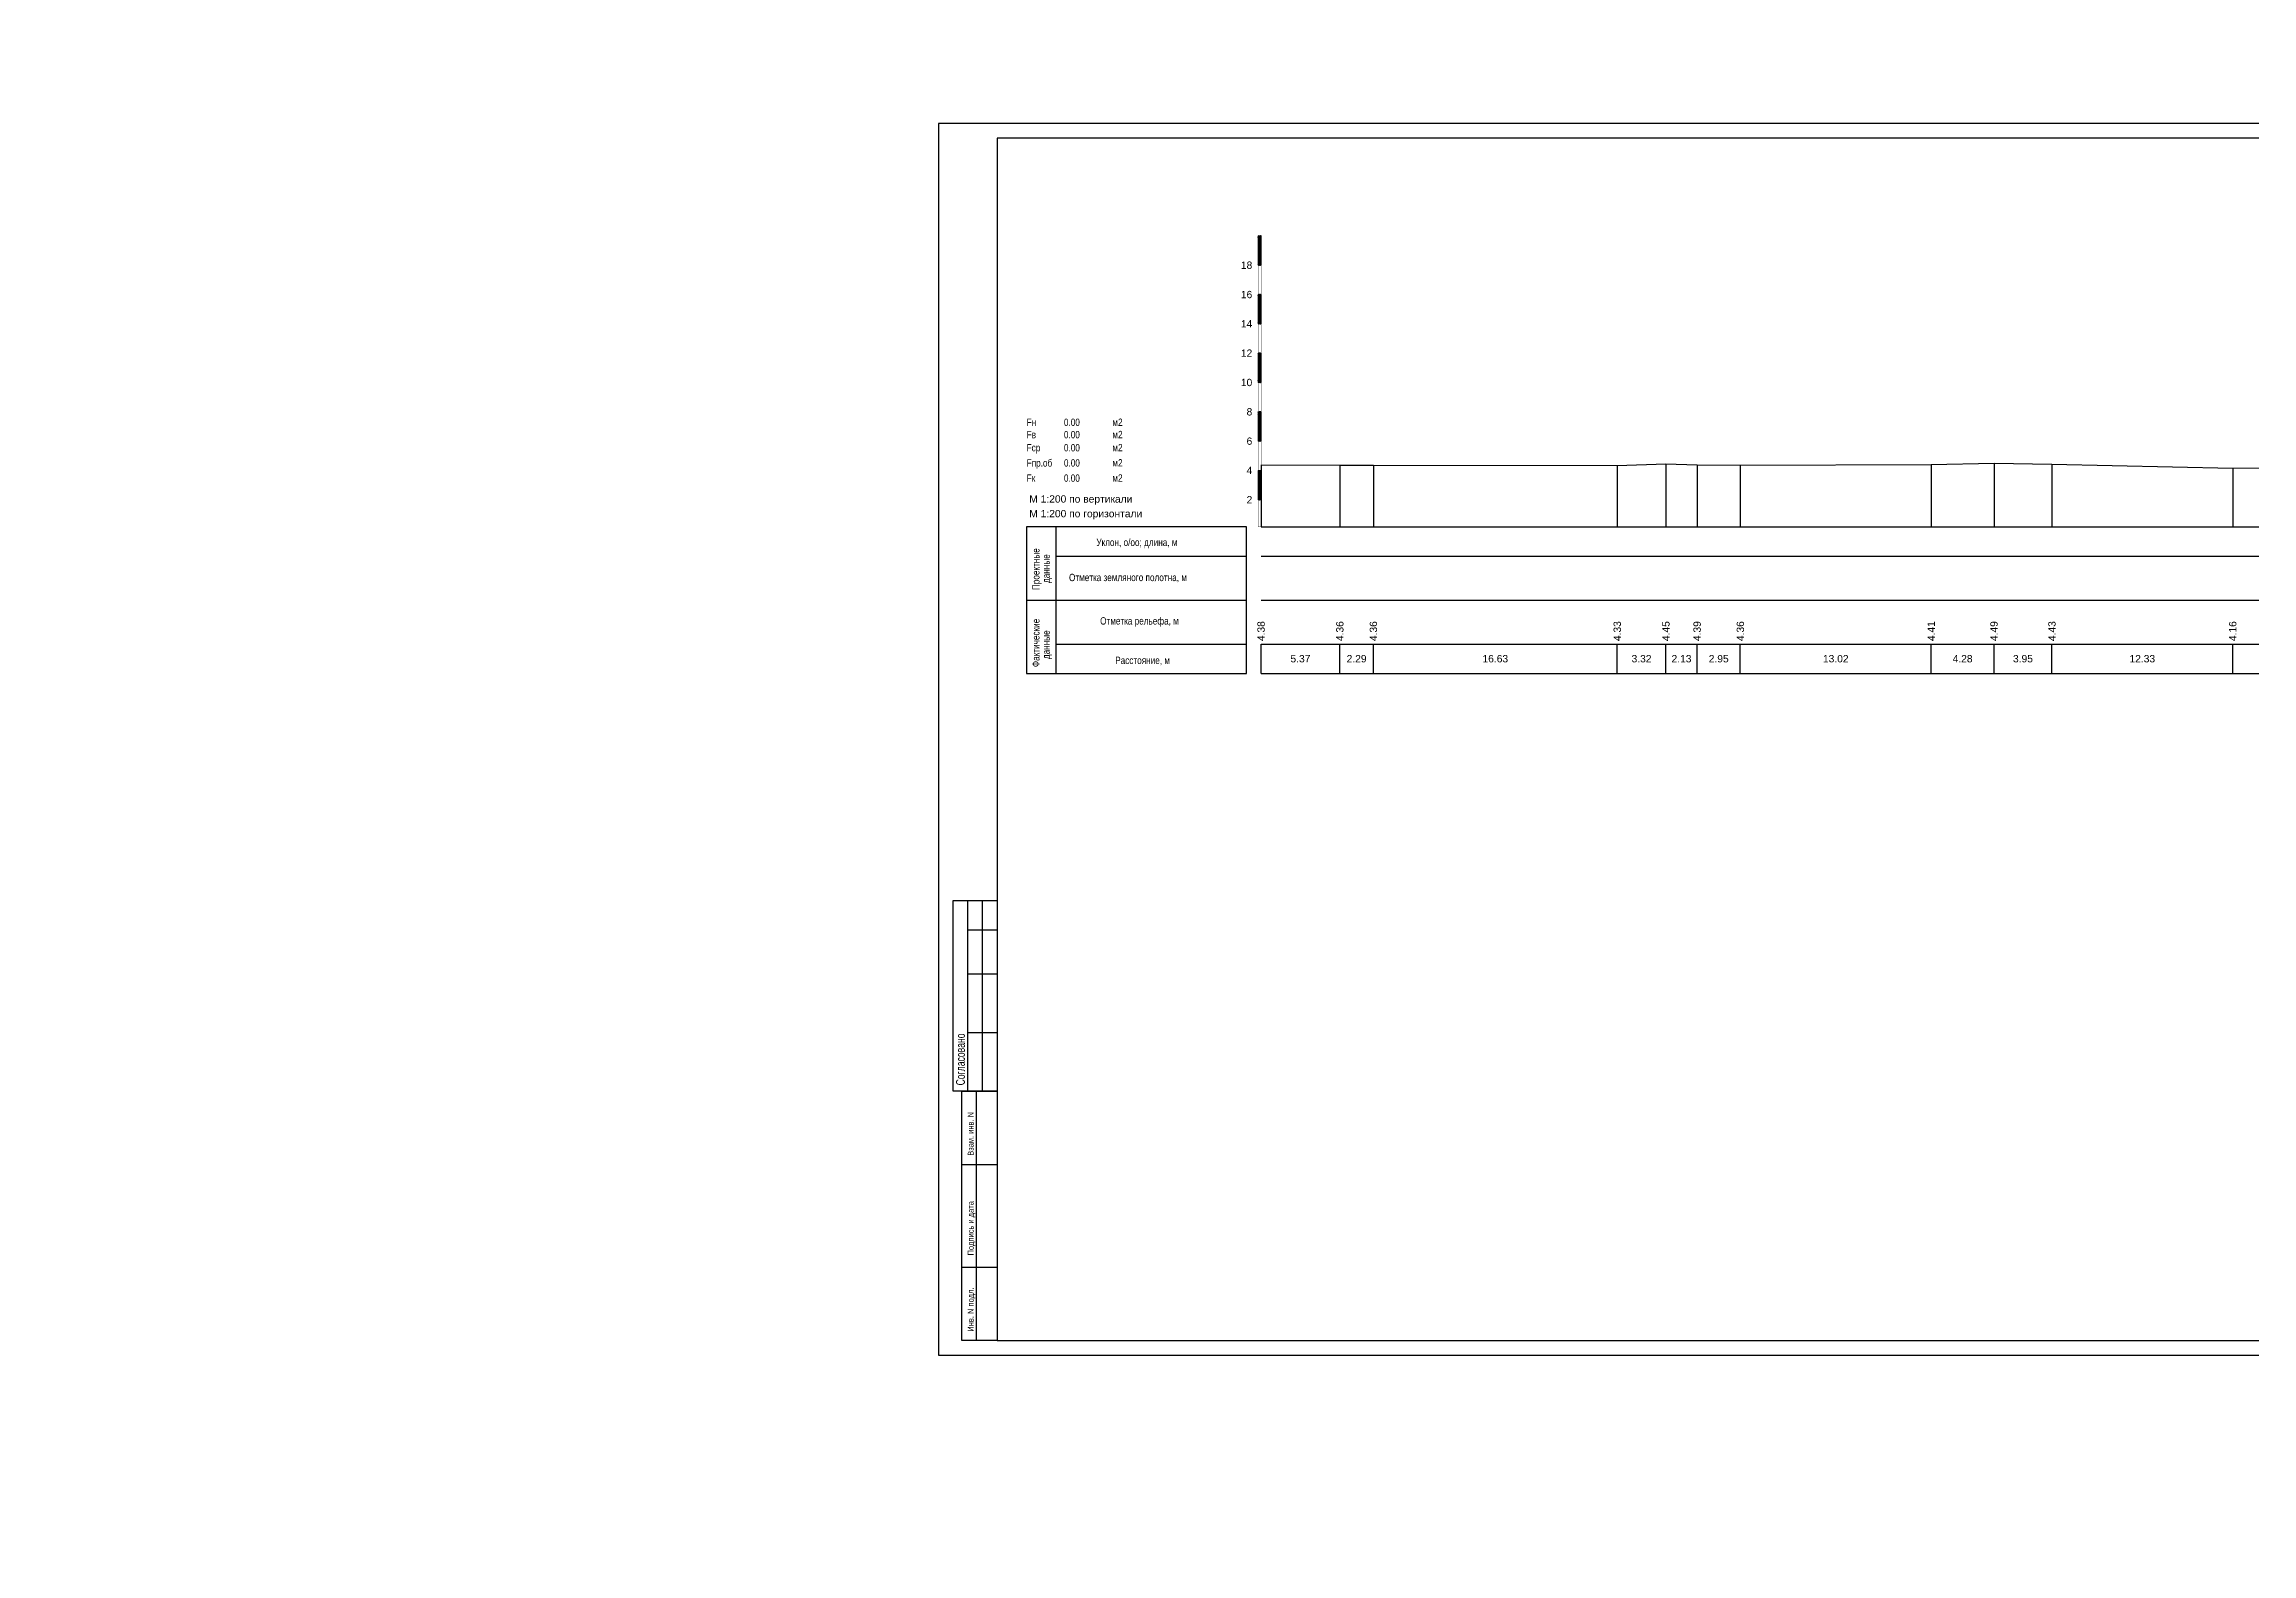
# Model space of a CAD drawing. Header units: millimetres. Extents: x 0 to 285450075, y -3000605 to 8125189010.
# Drawn here: x 7504689 to 7655242, y -50597 to 52371 of the extents above; entities that cross this region are included whole.
import ezdxf
from ezdxf import colors
from ezdxf.entities.mleader import LeaderData, LeaderLine
from ezdxf.enums import TextEntityAlignment as Align
from ezdxf.math import Vec2, Vec3

# ---------------------------------------------------------------- set-up
doc = ezdxf.new("R2010")
doc.units = ezdxf.units.MM
doc.layers.add('ИС_Выноска', color=3, linetype='Continuous', lineweight=18)
for name, color, linetype in [('Код_510', 7, 'Continuous'), ('Линейка абсолютных высот', 7, 'Continuous'), ('Объем выемки', 7, 'Continuous'), ('Объем кюветов', 7, 'Continuous'), ('Объем насыпи', 7, 'Continuous'), ('Объем присыпных обочин', 7, 'Continuous'), ('Объем срезки растительного слоя', 7, 'Continuous'), ('Таблица', 7, 'Continuous'), ('Черный поперечник', 3, 'Continuous')]:
    doc.layers.add(name, color=color, linetype=linetype)
doc.styles.add('0', font='isocpeur.ttf', dxfattribs={"width": 0.8, "oblique": 15})
doc.styles.get("Standard").update_dxf_attribs({"font": 'arial.ttf'})
pattern_1 = [(45, (7571675.8465, 9455.686), (-5.3033012, 5.303301), []), (135, (7571675.8465, 9455.686), (-5.303301, -5.3033011), [])]

msp = doc.modelspace()

# ---------------------------------------------------------------- hatches: boundary and pattern name
at = {"layer": 'Линейка абсолютных высот'}
h = msp.add_hatch(dxfattribs=at)
h.set_pattern_fill('ANSI37', scale=60.000002, style=0)
h.set_pattern_definition(pattern_1)
h.paths.add_polyline_path([(7587675.8936, 37295.1864), (7587675.8936, 39295.1864), (7587475.8936, 39295.1864), (7587475.8936, 37295.1864)])
h = msp.add_hatch(dxfattribs=at)
h.set_pattern_fill('ANSI37', scale=60.000002, style=0)
h.set_pattern_definition(pattern_1)
h.paths.add_polyline_path([(7587675.8936, 33295.1864), (7587675.8936, 35295.1864), (7587475.8936, 35295.1864), (7587475.8936, 33295.1864)])
h = msp.add_hatch(dxfattribs=at)
h.set_pattern_fill('ANSI37', scale=60.000002, style=0)
h.set_pattern_definition(pattern_1)
h.paths.add_polyline_path([(7587675.8936, 29295.1864), (7587675.8936, 31295.1864), (7587475.8936, 31295.1864), (7587475.8936, 29295.1864)])
h = msp.add_hatch(dxfattribs=at)
h.set_pattern_fill('ANSI37', scale=60.000002, style=0)
h.set_pattern_definition(pattern_1)
h.paths.add_polyline_path([(7587675.8936, 25295.1864), (7587675.8936, 27295.1864), (7587475.8936, 27295.1864), (7587475.8936, 25295.1864)])
h = msp.add_hatch(dxfattribs=at)
h.set_pattern_fill('ANSI37', scale=60.000002, style=0)
h.set_pattern_definition(pattern_1)
h.paths.add_polyline_path([(7587675.8936, 21295.1864), (7587675.8936, 23295.1864), (7587475.8936, 23295.1864), (7587475.8936, 21295.1864)])

# ---------------------------------------------------------------- linework, layer by layer
for p, q in [((7567675.8465, -19046.6388), (7567675.8465, -6046.6388)), ((7568675.8465, -19046.6388), (7568675.8465, -6046.6388)), ((7567675.8465, -8046.6388), (7569675.8465, -8046.6388)), ((7567675.8465, -11046.6388), (7569675.8465, -11046.6388)), ((7567675.8465, -15046.6388), (7569675.8465, -15046.6388)), ((7568275.8465, -36046.6388), (7568275.8465, -19046.6388)), ((7567275.8465, -24046.6388), (7569675.8465, -24046.6388)), ((7567275.8465, -31046.6388), (7569675.8465, -31046.6388))]:
    msp.add_line(p, q)
at = {"flags": 128}
for points in [[(7565675.8465, -37046.6388), (7803275.8465, -37046.6388), (7803275.8465, 46953.3612), (7565675.8465, 46953.3612)], [(7569675.8465, -36046.6388), (7802275.8465, -36046.6388), (7802275.8465, 45953.3612), (7569675.8465, 45953.3612)]]:
    msp.add_lwpolyline(points, close=True, dxfattribs=at)
for points in [[(7569675.8465, -19046.6388), (7566675.8465, -19046.6388), (7566675.8465, -6046.6388), (7569675.8465, -6046.6388)], [(7569675.8465, -36046.6388), (7567275.8465, -36046.6388), (7567275.8465, -19046.6388), (7569675.8465, -19046.6388)]]:
    msp.add_lwpolyline(points, dxfattribs=at)
at = {"layer": 'Код_510'}
for p, q in [((7587675.8465, 9455.6858), (7587675.8465, 11455.6858)), ((7593046.9739, 9455.6858), (7593046.9739, 11455.6858)), ((7595336.0029, 9455.6858), (7595336.0029, 11455.6858)), ((7611963.3302, 9455.6858), (7611963.3302, 11455.6858)), ((7615283.5691, 9455.6858), (7615283.5691, 11455.6858)), ((7617411.5923, 9455.6858), (7617411.5923, 11455.6858)), ((7620358.7615, 9455.6858), (7620358.7615, 11455.6858)), ((7633375.1682, 9455.6858), (7633375.1682, 11455.6858)), ((7637659.0462, 9455.6858), (7637659.0462, 11455.6858)), ((7641608.1985, 9455.6858), (7641608.1985, 11455.6858)), ((7653935.7721, 9455.6858), (7653935.7721, 11455.6858))]:
    msp.add_line(p, q, dxfattribs=at)
at = {"layer": 'Линейка абсолютных высот', "color": 7, "const_width": 20, "flags": 128}
for points in [[(7587675.8936, 37295.1864), (7587675.8936, 39295.1864), (7587475.8936, 39295.1864), (7587475.8936, 37295.1864), (7587675.8936, 37295.1864)], [(7587675.8936, 35295.1864), (7587675.8936, 37295.1864), (7587475.8936, 37295.1864), (7587475.8936, 35295.1864), (7587675.8936, 35295.1864)], [(7587675.8936, 33295.1864), (7587675.8936, 35295.1864), (7587475.8936, 35295.1864), (7587475.8936, 33295.1864), (7587675.8936, 33295.1864)], [(7587675.8936, 31295.1864), (7587675.8936, 33295.1864), (7587475.8936, 33295.1864), (7587475.8936, 31295.1864), (7587675.8936, 31295.1864)], [(7587675.8936, 29295.1864), (7587675.8936, 31295.1864), (7587475.8936, 31295.1864), (7587475.8936, 29295.1864), (7587675.8936, 29295.1864)], [(7587675.8936, 27295.1864), (7587675.8936, 29295.1864), (7587475.8936, 29295.1864), (7587475.8936, 27295.1864), (7587675.8936, 27295.1864)], [(7587675.8936, 25295.1864), (7587675.8936, 27295.1864), (7587475.8936, 27295.1864), (7587475.8936, 25295.1864), (7587675.8936, 25295.1864)], [(7587675.8936, 23295.1864), (7587675.8936, 25295.1864), (7587475.8936, 25295.1864), (7587475.8936, 23295.1864), (7587675.8936, 23295.1864)], [(7587675.8936, 21295.1864), (7587675.8936, 23295.1864), (7587475.8936, 23295.1864), (7587475.8936, 21295.1864), (7587675.8936, 21295.1864)], [(7587675.8936, 19455.6858), (7587675.8936, 21295.1864), (7587475.8936, 21295.1864), (7587475.8936, 19455.6858), (7587675.8936, 19455.6858)]]:
    msp.add_lwpolyline(points, dxfattribs=at)
at = {"layer": 'Таблица'}
for p, q in [((7587675.8465, 19455.6858), (7779894.1747, 19455.6858)), ((7587675.8465, 17455.6858), (7779894.1747, 17455.6858)), ((7587675.8465, 14455.6858), (7779894.1747, 14455.6858)), ((7587675.8465, 11455.6858), (7779894.1747, 11455.6858)), ((7587675.8465, 9455.6858), (7779894.1747, 9455.6858))]:
    msp.add_line(p, q, dxfattribs=at)
at = {"layer": 'Таблица', "linetype": 'Continuous', "flags": 128}
for points in [[(7586675.8465, 19455.6858), (7571675.8465, 19455.6858)], [(7571675.8465, 19455.6858), (7571675.8465, 9455.6858)], [(7573675.8465, 19455.6858), (7573675.8465, 9455.6858)], [(7586675.8465, 9455.6858), (7586675.8465, 19455.6858)], [(7573675.8465, 17455.6858), (7586675.8465, 17455.6858)], [(7571675.8465, 14455.6858), (7586675.8465, 14455.6858)], [(7573675.8465, 11455.6858), (7586675.8465, 11455.6858)], [(7571675.8465, 9455.6858), (7586675.8465, 9455.6858)]]:
    msp.add_lwpolyline(points, dxfattribs=at)
at = {"layer": 'Черный поперечник', "color": 7}
for p, q in [((7587675.8465, 23679.8167), (7587675.8465, 19455.6858)), ((7593046.9739, 23655.9682), (7593046.9739, 19455.6858)), ((7595336.0029, 23657.5109), (7595336.0029, 19455.6858)), ((7611963.3302, 23623.2897), (7611963.3302, 19455.6858)), ((7615283.5691, 23742.9268), (7615283.5691, 19455.6858)), ((7617411.5923, 23685.6876), (7617411.5923, 19455.6858)), ((7620358.7615, 23651.126), (7620358.7615, 19455.6858)), ((7633375.1682, 23708.6233), (7633375.1682, 19455.6858)), ((7637659.0462, 23783.6092), (7637659.0462, 19455.6858)), ((7641608.1985, 23729.755), (7641608.1985, 19455.6858)), ((7653935.7721, 23455.6858), (7653935.7721, 19455.6858))]:
    msp.add_line(p, q, dxfattribs=at)
at = {"layer": 'Черный поперечник', "flags": 128}
msp.add_lwpolyline([(7587675.8465, 23679.8167), (7593046.9739, 23655.9682), (7595336.0029, 23657.5109), (7611963.3302, 23623.2897), (7615283.5691, 23742.9268), (7617411.5923, 23685.6876), (7620358.7615, 23651.126), (7633375.1682, 23708.6233), (7637659.0462, 23783.6092), (7641608.1985, 23729.755), (7653935.7721, 23455.6858), (7659934.2517, 23468.9191)], dxfattribs=at)

# ---------------------------------------------------------------- texts
for s, height, width, p in [('Согласовано', 600, 0.7, (7567475.8465, -18646.6388)), ('Взам. инв. N', 400, 0.8, (7568075.8465, -23446.6388)), ('Подпись и дата', 400, 0.8, (7568075.8465, -30246.6388)), ('Инв. N подл.', 400, 0.8, (7568075.8465, -35446.6388))]:
    msp.add_text(s, height=height, rotation=90.000002391, dxfattribs=dict(width=width)).set_placement(p)
at = {"layer": 'Код_510'}
for s, p in [('4.38', (7587675.8465, 11655.6858)), ('4.36', (7593046.9739, 11655.6858)), ('4.36', (7595336.0029, 11655.6858)), ('4.33', (7611963.3302, 11655.6858)), ('4.45', (7615283.5691, 11655.6858)), ('4.39', (7617411.5923, 11655.6858)), ('4.36', (7620358.7615, 11655.6858)), ('4.41', (7633375.1682, 11655.6858)), ('4.49', (7637659.0462, 11655.6858)), ('4.43', (7641608.1985, 11655.6858)), ('4.16', (7653935.7721, 11655.6858))]:
    msp.add_text(s, height=500, rotation=90.000002391, dxfattribs=at).set_placement(p, align=Align.MIDDLE_LEFT)
for s, p in [('5.37', (7590361.4102, 10455.6858)), ('2.29', (7594191.4884, 10455.6858)), ('16.63', (7603649.6666, 10455.6858)), ('3.32', (7613623.4496, 10455.6858)), ('2.13', (7616347.5807, 10455.6858)), ('2.95', (7618885.1769, 10455.6858)), ('13.02', (7626866.9649, 10455.6858)), ('4.28', (7635517.1072, 10455.6858)), ('3.95', (7639633.6224, 10455.6858)), ('12.33', (7647771.9853, 10455.6858))]:
    msp.add_text(s, height=500, dxfattribs=at).set_placement(p, align=Align.MIDDLE_CENTER)
at = {"layer": 'Линейка абсолютных высот'}
for s, p in [('18', (7587075.8936, 37295.1864)), ('16', (7587075.8936, 35295.1864)), ('14', (7587075.8936, 33295.1864)), ('12', (7587075.8936, 31295.1864)), ('10', (7587075.8936, 29295.1864)), ('8', (7587075.8936, 27295.1864)), ('6', (7587075.8936, 25295.1864)), ('4', (7587075.8936, 23295.1864)), ('2', (7587075.8936, 21295.1864))]:
    msp.add_text(s, height=500, dxfattribs=at).set_placement(p, align=Align.MIDDLE_RIGHT)
at = {"layer": 'Объем выемки', "width": 0.8}
for s, p in [('Fв', (7571692.9239, 25488.6686)), ('0.00', (7574232.8941, 25488.6686)), ('м2', (7577537.4351, 25495.3811))]:
    msp.add_text(s, height=500, dxfattribs=at).set_placement(p)
at = {"layer": 'Объем кюветов', "width": 0.8}
for s, p in [('Fк', (7571692.9239, 22523.6625)), ('0.00', (7574232.8941, 22523.6625)), ('м2', (7577537.4351, 22530.375))]:
    msp.add_text(s, height=500, dxfattribs=at).set_placement(p)
at = {"layer": 'Объем насыпи', "width": 0.8}
for s, p in [('Fн', (7571692.9239, 26329.6428)), ('0.00', (7574232.8941, 26329.6428)), ('м2', (7577537.4351, 26336.3553))]:
    msp.add_text(s, height=500, dxfattribs=at).set_placement(p)
at = {"layer": 'Объем присыпных обочин', "width": 0.8}
for s, p in [('Fпр.об', (7571692.9239, 23559.398)), ('0.00', (7574232.8941, 23559.398)), ('м2', (7577537.4351, 23566.1104))]:
    msp.add_text(s, height=500, dxfattribs=at).set_placement(p)
at = {"layer": 'Объем срезки растительного слоя', "width": 0.8}
for s, p in [('Fср', (7571692.9239, 24595.1334)), ('0.00', (7574232.8941, 24595.1334)), ('м2', (7577537.4351, 24601.8459))]:
    msp.add_text(s, height=500, dxfattribs=at).set_placement(p)
at = {"layer": 'Таблица'}
for s, p in [('М 1:200 по вертикали', (7571870.4772, 21101.9159)), ('М 1:200 по горизонтали', (7571870.4772, 20101.9159))]:
    msp.add_text(s, height=500, dxfattribs=at).set_placement(p)
at = {"layer": 'Таблица', "width": 0.8}
for s, p in [('Уклон, o/oo; длина, м', (7576445.8874, 18138.8858)), ('Отметка земляного полотна, м', (7574579.0465, 15746.8858)), ('Отметка рельефа, м', (7576702.1218, 12784.5405)), ('Расстояние, м', (7577727.0591, 10093.8858))]:
    msp.add_text(s, height=500, dxfattribs=at).set_placement(p)
for s, p in [('Проектные', (7572566.4465, 15134.2858)), ('данные', (7573267.6465, 15611.6858)), ('Фактические', (7572566.4465, 9882.2858)), ('данные', (7573267.6465, 10423.2858))]:
    msp.add_text(s, height=500, rotation=90.000002391, dxfattribs=at).set_placement(p)

# ---------------------------------------------------------------- leaders
at = {"layer": 'ИС_Выноска', "ltscale": 0.5}
ml = msp.add_multileader_mtext('Standard', dxfattribs=at)
ml.set_content('\\A1;Асфальтобетон ЩМА-16 по ГОСТ 58406.1 на ПБВ60 по ГОСТ 52056-2003                            -50мм\\PАсфальтобетон А22 Нт по ГОСТ 58406.2-2020 на БНД 50/70 по ГОСТ 33133-2020               -60мм\\PГидроизоляция Техноэластмост С             -5 мм\\PВыравнивающий слой                      -min 30 мм', color=256, style='0')
ml.set_leader_properties(color=256, linetype='ByLayer', lineweight=-1)
ml.build(insert=Vec2(0, 0))
ml.multileader.update_dxf_attribs({"text_left_attachment_type": 6, "text_right_attachment_type": 6, "dogleg_length": 0.36, "arrow_head_size": 450, "scale": 75})
ctx = ml.context
ctx.base_point, ctx.scale, ctx.char_height, ctx.arrow_head_size, ctx.landing_gap_size, ctx.plane_origin, ctx.plane_x_axis, ctx.plane_y_axis = Vec3(7320685.2337, 51717.5023, 5778.159), 75, 500, 450, 18, Vec3(7320105.1262, 80742.9482, 5778.159), Vec3(1, 0.0000000247), Vec3(-0.0000000247, 1)
ctx.left_attachment, ctx.right_attachment = 6, 6
notes = []
notes.append((ctx, [(0, (1, 1, 0), (7320613.2337, 51717.5023, 5778.159), (1, 0.0000000247), 72, [(0, [(7320613.2337, 41234.7999, 5778.159)], 0, [])])]))
ctx.mtext.insert, ctx.mtext.text_direction, ctx.mtext.rotation, ctx.mtext.width, ctx.mtext.flow_direction = Vec3(7320703.2337, 52367.5023, 5778.159), Vec3(1, 0.0000000247), 0.0000000247, 14306.378366, 5
ml = msp.add_multileader_mtext('Standard', dxfattribs=at)
ml.set_content('\\A1;Асфальтобетон ЩМА-16 по ГОСТ 58406.1 на ПБВ60 по ГОСТ 52056-2003                            -50мм\\PАсфальтобетон А22 Нт по ГОСТ 58406.2-2020 на БНД 50/70 по ГОСТ 33133-2020               -60мм\\PГидроизоляция Техноэластмост С            -5 мм\\PВыравнивающий слой                      -min 30 мм', color=256, style='0')
ml.set_leader_properties(color=256, linetype='ByLayer', lineweight=-1)
ml.build(insert=Vec2(0, 0))
ml.multileader.update_dxf_attribs({"text_left_attachment_type": 6, "text_right_attachment_type": 6, "dogleg_length": 0.36, "arrow_head_size": 450, "scale": 75})
ctx = ml.context
ctx.base_point, ctx.scale, ctx.char_height, ctx.arrow_head_size, ctx.landing_gap_size, ctx.plane_origin, ctx.plane_x_axis, ctx.plane_y_axis = Vec3(7397272.4683, 51717.5023, 5778.159), 75, 500, 450, 18, Vec3(7396692.3609, 80742.9482, 5778.159), Vec3(1, 0.0000000247), Vec3(-0.0000000247, 1)
ctx.left_attachment, ctx.right_attachment = 6, 6
notes.append((ctx, [(0, (1, 1, 0), (7397200.4683, 51717.5023, 5778.159), (1, 0.0000000247), 72, [(0, [(7397200.4683, 41234.7999, 5778.159)], 0, [])])]))
ctx.mtext.insert, ctx.mtext.text_direction, ctx.mtext.rotation, ctx.mtext.width, ctx.mtext.flow_direction = Vec3(7397290.4683, 52367.5023, 5778.159), Vec3(1, 0.0000000247), 0.0000000247, 14306.378366, 5
ml = msp.add_multileader_mtext('Standard', dxfattribs=at)
ml.set_content('\\A1;Асфальтобетон ЩМА-16 по ГОСТ 58406.1 на ПБВ60 по ГОСТ 52056-2003                            -50мм\\PАсфальтобетон А22 Нт по ГОСТ 58406.2-2020 на БНД 50/70 по ГОСТ 33133-2020               -60мм\\PГидроизоляция Техноэластмост С             -5 мм\\PВыравнивающий слой                      -min 30 мм', color=256, style='0')
ml.set_leader_properties(color=256, linetype='ByLayer', lineweight=-1)
ml.build(insert=Vec2(0, 0))
ml.multileader.update_dxf_attribs({"text_left_attachment_type": 6, "text_right_attachment_type": 6, "dogleg_length": 0.36, "arrow_head_size": 450, "scale": 75})
ctx = ml.context
ctx.base_point, ctx.scale, ctx.char_height, ctx.arrow_head_size, ctx.landing_gap_size, ctx.plane_origin, ctx.plane_x_axis, ctx.plane_y_axis = Vec3(7252199.1708, -40114.7595), 75, 500, 450, 18, Vec3(7251619.0633, -11089.3136), Vec3(1, 0.0000000247), Vec3(-0.0000000247, 1)
ctx.left_attachment, ctx.right_attachment = 6, 6
notes.append((ctx, [(0, (1, 1, 0), (7252127.1708, -40114.7595), (1, 0.0000000247), 72, [(0, [(7252127.1708, -50597.4619)], 0, [])])]))
ctx.mtext.insert, ctx.mtext.text_direction, ctx.mtext.rotation, ctx.mtext.width, ctx.mtext.flow_direction = Vec3(7252217.1708, -39464.7595), Vec3(1, 0.0000000247), 0.0000000247, 14306.378366, 5
for ctx, leaders in notes:
    for number, flags, end, landing, length, lines in leaders:
        leader = LeaderData()
        leader.index, (leader.has_last_leader_line, leader.has_dogleg_vector, leader.attachment_direction) = number, flags
        leader.last_leader_point, leader.dogleg_vector, leader.dogleg_length = Vec3(end), Vec3(landing), length
        for number, points, colour, breaks in lines:
            line = LeaderLine()
            line.index, line.vertices, line.color, line.breaks = number, Vec3.list(points), colors.encode_raw_color(colour), breaks
            leader.lines.append(line)
        ctx.leaders.append(leader)

doc.saveas('drawing.dxf')
